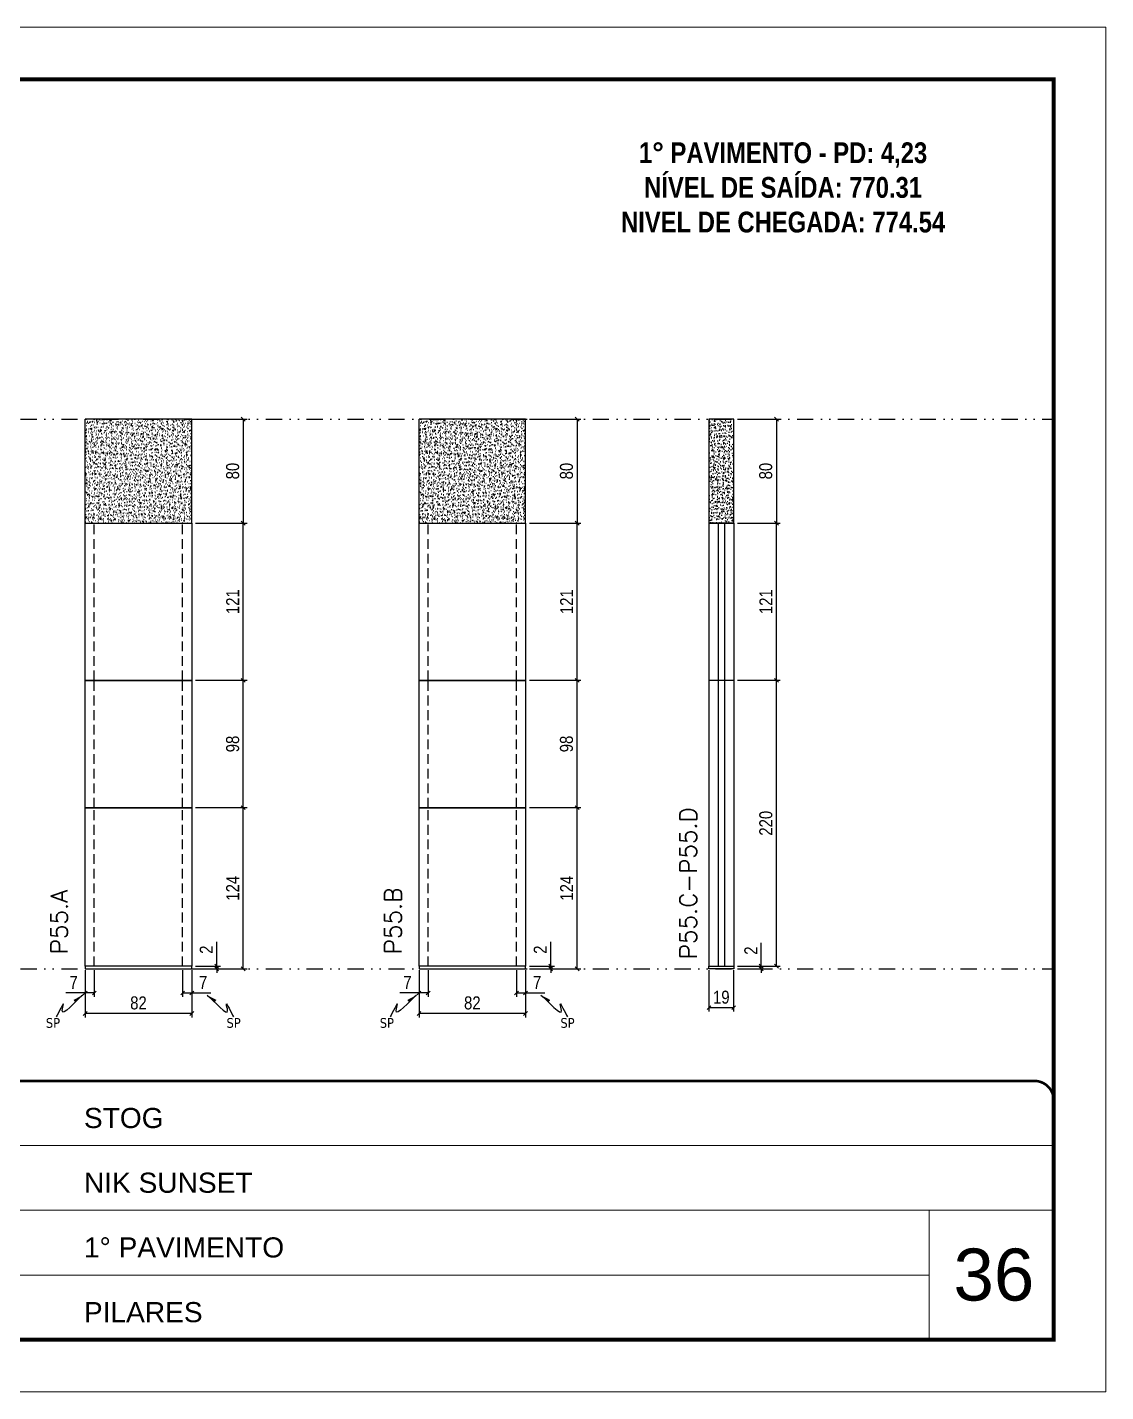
# Model space of a CAD drawing. Header units: millimetres. Extents: x 787 to 8287, y -592 to 17063.
# Drawn here: x 6836 to 7665, y 1706 to 2756 of the extents above; entities that cross this region are included whole.
import ezdxf

# ---------------------------------------------------------------- set-up
doc = ezdxf.new("R2010")
doc.units = ezdxf.units.MM
for name, pattern in [('CONTINUO', [0]), ('DASHED', [0.75, 0.5, -0.25]), ('DIVIDE2', [0.625, 0.25, -0.125, 0, -0.125, 0, -0.125]), ('HIDDEN', [0.375, 0.25, -0.125])]:
    doc.linetypes.add(name, pattern=pattern)
for name, color, linetype, lineweight in [('CARIMBO', 255, 'Continuous', 9), ('Folhas', 255, 'Continuous', 9), ('SARRAFO DE PRESSAO', 251, 'DASHED', 9), ('Texto Seção', 7, 'Continuous', 15)]:
    doc.layers.add(name, color=color, linetype=linetype, lineweight=lineweight)
for name, color, linetype in [('COTA', 241, 'Continuous'), ('NOMENCLATURA', 7, 'Continuous'), ('Nível', 160, 'Continuous'), ('Painéis', 200, 'Continuous'), ('SARR_2.2x7', 40, 'Continuous'), ('Sarrafo de Pressão', 42, 'HIDDEN'), ('texto', 7, 'Continuous')]:
    doc.layers.add(name, color=color, linetype=linetype)
doc.styles.add('ARIAL', font='arial.ttf')
doc.styles.add('COTA TECNICA', font='techl___.ttf', dxfattribs={"height": 10})
doc.styles.add('COTA TECNICA-50', font='techl___.ttf', dxfattribs={"height": 10})
doc.styles.add('REGUA-120', font='ROMANS.shx', dxfattribs={"height": 15})
doc.styles.add('ROMANC', font='techb___.ttf', dxfattribs={"height": 2.5})
doc.styles.get("Standard").update_dxf_attribs({"font": 'arial.ttf'})
doc.dimstyles.new('COTA PAINEL-50', dxfattribs={"dimtxt": 10, "dimasz": 3, "dimexe": 3, "dimexo": 3, "dimgap": 3, "dimtad": 1, "dimdec": 1, "dimzin": 12, "dimdsep": 46, "dimtxsty": 'COTA TECNICA-50', "dimblk1": 'OBLIQUE', "dimblk2": 'OBLIQUE', "dimsah": 1, "dimcen": 0.9, "dimclrd": 4, "dimclre": 4, "dimclrt": 240, "dimadec": 1, "dimazin": 3, "dimtfac": 1, "dimtdec": 1, "dimtmove": 0, "dimatfit": 3, "dimfxl": 0, "dimtolj": 1, "dimtzin": 12, "dimarcsym": 0})
doc.dimstyles.new('PAINEL', dxfattribs={"dimtxt": 10, "dimasz": 3, "dimexe": 3, "dimexo": 3, "dimgap": 3, "dimtad": 1, "dimdec": 1, "dimzin": 12, "dimdsep": 46, "dimtxsty": 'COTA TECNICA', "dimblk1": 'OBLIQUE', "dimblk2": 'OBLIQUE', "dimsah": 1, "dimcen": 0.9, "dimclrd": 4, "dimclre": 4, "dimclrt": 240, "dimadec": 1, "dimazin": 3, "dimtfac": 1, "dimtdec": 1, "dimtmove": 0, "dimatfit": 3, "dimfxl": 0, "dimtolj": 1, "dimtzin": 12, "dimarcsym": 0})
doc.dimstyles.get("Standard").update_dxf_attribs({"dimtxt": 0.18, "dimasz": 0.18, "dimexe": 0.18, "dimexo": 0.0625, "dimgap": 0.09, "dimtad": 0, "dimtih": 1, "dimtoh": 1, "dimdec": 4, "dimzin": 0, "dimdsep": 46, "dimtxsty": 'Standard', "dimcen": 0.09, "dimadec": 0, "dimazin": 0, "dimtfac": 1, "dimtdec": 4, "dimtofl": 0, "dimtmove": 0, "dimatfit": 3, "dimfxl": 0, "dimtolj": 1, "dimtzin": 0, "dimarcsym": 0})

# ---------------------------------------------------------------- blocks, each defined once
blk = doc.blocks.new('9999999999')
at = {"color": 30, "linetype": 'CONTINUO'}
for p, q in [((98564.6, 34379.6), (99584, 34379.6)), ((98564.6, 34329.8), (99488, 34329.8)), ((99584, 34329.8), (99488, 34329.8)), ((99488, 34329.8), (99488, 34230.2)), ((98564.6, 34280), (99488, 34280))]:
    blk.add_line(p, q, dxfattribs=at)
at = {"color": 30, "linetype": 'CONTINUO', "const_width": 2}
blk.add_lwpolyline([(99584, 34230.2), (99584, 34414.4, 0.414214), (99569, 34429.4), (98229, 34429.4, 0.414214), (98214, 34414.4), (98214, 34245.2, 0.414214), (98229, 34230.2), (99584, 34230.2)], format="xyb", dxfattribs=at)
at = {"layer": 'Folhas'}
blk.add_lwpolyline([(98139, 34190.2), (99624, 34190.2), (99624, 35240.2), (98139, 35240.2)], close=True, dxfattribs=at)
at = {"layer": 'Folhas', "color": 30, "const_width": 3}
blk.add_lwpolyline([(98214, 34230.2), (99584, 34230.2), (99584, 35200.2), (98214, 35200.2)], close=True, dxfattribs=at)
at = {"color": 7, "linetype": 'Continuous', "ltscale": 5, "style": 'ARIAL'}
for s, height, p in [('STOG', 15.48, (98837.7, 34393.1)), ('NIK SUNSET', 15.48, (98837.7, 34343.3)), ('1° PAVIMENTO', 15.483, (98837.7, 34293.5)), ('PILARES', 15.48, (98837.7, 34243.7))]:
    blk.add_text(s, height=height, dxfattribs=at).set_placement(p)
blk = doc.blocks.new('_Oblique')
at = {"color": 0, "linetype": 'ByBlock', "lineweight": -2}
blk.add_line((-0.5, -0.5), (0.5, 0.5), dxfattribs=at)
blk = doc.blocks.new('*D813')
at = {"layer": 'COTA', "color": 4, "lineweight": -2}
for p, q in [((6880.2, 2030), (6880.2, 1993.6)), ((6962.2, 2030), (6962.2, 1993.6)), ((6962.2, 1996.6), (6880.2, 1996.6))]:
    blk.add_line(p, q, dxfattribs=at)
at = {"layer": 'Defpoints', "color": 0}
for p in [(6880.2, 2033), (6962.2, 2033), (6880.2, 1996.6)]:
    blk.add_point(p, dxfattribs=at)
at = {"layer": 'COTA', "color": 4, "lineweight": -2, "xscale": 3, "yscale": 3, "zscale": 3, "rotation": 180}
blk.add_blockref('_Oblique', (6880.2, 1996.6), dxfattribs=at)
at = {"layer": 'COTA', "color": 4, "lineweight": -2, "xscale": 3, "yscale": 3, "zscale": 3}
blk.add_blockref('_Oblique', (6962.2, 1996.6), dxfattribs=at)
at = {"layer": 'COTA', "color": 240, "insert": (6921.2, 2004.7), "char_height": 10, "attachment_point": 5, "style": 'COTA TECNICA'}
blk.add_mtext('\\A1;82', dxfattribs=at)
blk = doc.blocks.new('*D814')
at = {"layer": 'COTA', "color": 4, "lineweight": -2}
for p, q in [((6955.2, 2030), (6955.2, 2009.4)), ((6962.2, 2028), (6962.2, 2009.4)), ((6955.2, 2012.4), (6962.2, 2012.4)), ((6962.2, 2012.4), (6976.9, 2012.4))]:
    blk.add_line(p, q, dxfattribs=at)
at = {"layer": 'Defpoints', "color": 0}
for p in [(6955.2, 2033), (6962.2, 2031), (6962.2, 2012.4)]:
    blk.add_point(p, dxfattribs=at)
at = {"layer": 'COTA', "color": 4, "lineweight": -2, "xscale": 3, "yscale": 3, "zscale": 3, "rotation": 180}
blk.add_blockref('_Oblique', (6955.2, 2012.4), dxfattribs=at)
at = {"layer": 'COTA', "color": 4, "lineweight": -2, "xscale": 3, "yscale": 3, "zscale": 3}
blk.add_blockref('_Oblique', (6962.2, 2012.4), dxfattribs=at)
at = {"layer": 'COTA', "color": 240, "insert": (6971, 2020.5), "char_height": 10, "attachment_point": 5, "style": 'COTA TECNICA-50'}
blk.add_mtext('\\A1;7', dxfattribs=at)
blk = doc.blocks.new('*D861')
at = {"layer": 'COTA', "color": 4, "lineweight": -2}
for p, q in [((6880.2, 2028), (6880.2, 2009.4)), ((6887.2, 2030), (6887.2, 2009.4)), ((6880.2, 2012.4), (6865.4, 2012.4)), ((6887.2, 2012.4), (6880.2, 2012.4))]:
    blk.add_line(p, q, dxfattribs=at)
at = {"layer": 'Defpoints', "color": 0}
for p in [(6880.2, 2031), (6887.2, 2033), (6880.2, 2012.4)]:
    blk.add_point(p, dxfattribs=at)
at = {"layer": 'COTA', "color": 4, "lineweight": -2, "xscale": 3, "yscale": 3, "zscale": 3, "rotation": 180}
blk.add_blockref('_Oblique', (6880.2, 2012.4), dxfattribs=at)
at = {"layer": 'COTA', "color": 4, "lineweight": -2, "xscale": 3, "yscale": 3, "zscale": 3}
blk.add_blockref('_Oblique', (6887.2, 2012.4), dxfattribs=at)
at = {"layer": 'COTA', "color": 240, "insert": (6871.3, 2020.5), "char_height": 10, "attachment_point": 5, "style": 'COTA TECNICA-50'}
blk.add_mtext('\\A1;7', dxfattribs=at)
blk = doc.blocks.new('*D862')
at = {"layer": 'COTA', "color": 4, "linetype": 'ByBlock', "lineweight": -2}
for p, q in [((6965.2, 2155), (7004.8, 2155)), ((7001.8, 2031), (7001.8, 2155)), ((6965.2, 2031), (7004.8, 2031))]:
    blk.add_line(p, q, dxfattribs=at)
at = {"layer": 'Defpoints', "color": 0, "linetype": 'ByBlock'}
for p in [(6962.2, 2155), (7001.8, 2155), (6962.2, 2031)]:
    blk.add_point(p, dxfattribs=at)
at = {"layer": 'COTA', "color": 4, "linetype": 'ByBlock', "lineweight": -2, "xscale": 3, "yscale": 3, "zscale": 3}
for p, rotation in [((7001.8, 2155), 90), ((7001.8, 2031), 270)]:
    blk.add_blockref('_Oblique', p, dxfattribs=dict(at, rotation=rotation))
at = {"layer": 'COTA', "color": 240, "linetype": 'ByBlock', "insert": (6993.7, 2093), "char_height": 10, "attachment_point": 5, "rotation": 90, "style": 'COTA TECNICA'}
blk.add_mtext('\\A1;124', dxfattribs=at)
blk = doc.blocks.new('*D863')
at = {"layer": 'COTA', "color": 4, "lineweight": -2}
for p, q in [((6981.4, 2033), (6981.4, 2051.8)), ((6965.2, 2033), (6984.4, 2033)), ((6965.2, 2031), (6984.4, 2031)), ((6981.4, 2031), (6981.4, 2033)), ((6981.4, 2031), (6981.4, 2028))]:
    blk.add_line(p, q, dxfattribs=at)
at = {"layer": 'Defpoints', "color": 0}
for p in [(6962.2, 2033), (6962.2, 2031), (6981.4, 2031)]:
    blk.add_point(p, dxfattribs=at)
at = {"layer": 'COTA', "color": 4, "lineweight": -2, "xscale": 3, "yscale": 3, "zscale": 3}
for p, rotation in [((6981.4, 2033), 270), ((6981.4, 2031), 90)]:
    blk.add_blockref('_Oblique', p, dxfattribs=dict(at, rotation=rotation))
at = {"layer": 'COTA', "color": 240, "insert": (6973.4, 2045.7), "char_height": 10, "attachment_point": 5, "rotation": 90, "style": 'COTA TECNICA-50'}
blk.add_mtext('\\A1;2', dxfattribs=at)
blk = doc.blocks.new('*D864')
at = {"layer": 'COTA', "color": 4, "linetype": 'ByBlock', "lineweight": -2}
for p, q in [((6965.2, 2155), (7004.8, 2155)), ((7001.8, 2031), (7001.8, 2155)), ((6965.2, 2031), (7004.8, 2031))]:
    blk.add_line(p, q, dxfattribs=at)
at = {"layer": 'Defpoints', "color": 0, "linetype": 'ByBlock'}
for p in [(6962.2, 2155), (7001.8, 2155), (6962.2, 2031)]:
    blk.add_point(p, dxfattribs=at)
at = {"layer": 'COTA', "color": 4, "linetype": 'ByBlock', "lineweight": -2, "xscale": 3, "yscale": 3, "zscale": 3}
for p, rotation in [((7001.8, 2155), 90), ((7001.8, 2031), 270)]:
    blk.add_blockref('_Oblique', p, dxfattribs=dict(at, rotation=rotation))
at = {"layer": 'COTA', "color": 240, "linetype": 'ByBlock', "insert": (6993.7, 2093), "char_height": 10, "attachment_point": 5, "rotation": 90, "style": 'COTA TECNICA'}
blk.add_mtext('\\A1;124', dxfattribs=at)
blk = doc.blocks.new('*D865')
at = {"layer": 'COTA', "color": 4, "lineweight": -2}
for p, q in [((6965.2, 2374), (7004.8, 2374)), ((7001.8, 2253), (7001.8, 2374)), ((6965.2, 2253), (7004.8, 2253))]:
    blk.add_line(p, q, dxfattribs=at)
at = {"layer": 'Defpoints', "color": 0}
for p in [(6962.2, 2374), (7001.8, 2374), (6962.2, 2253)]:
    blk.add_point(p, dxfattribs=at)
at = {"layer": 'COTA', "color": 4, "lineweight": -2, "xscale": 3, "yscale": 3, "zscale": 3}
for p, rotation in [((7001.8, 2374), 90), ((7001.8, 2253), 270)]:
    blk.add_blockref('_Oblique', p, dxfattribs=dict(at, rotation=rotation))
at = {"layer": 'COTA', "color": 240, "insert": (6993.7, 2313.5), "char_height": 10, "attachment_point": 5, "rotation": 90, "style": 'COTA TECNICA-50'}
blk.add_mtext('\\A1;121', dxfattribs=at)
blk = doc.blocks.new('*D866')
at = {"layer": 'COTA', "color": 4, "lineweight": -2}
for p, q in [((6965.2, 2454), (7004.8, 2454)), ((7001.8, 2454), (7001.8, 2374)), ((6965.2, 2374), (7004.8, 2374))]:
    blk.add_line(p, q, dxfattribs=at)
at = {"layer": 'Defpoints', "color": 0}
for p in [(6962.2, 2454), (6962.2, 2374), (7001.8, 2374)]:
    blk.add_point(p, dxfattribs=at)
at = {"layer": 'COTA', "color": 4, "lineweight": -2, "xscale": 3, "yscale": 3, "zscale": 3}
for p, rotation in [((7001.8, 2454), 90), ((7001.8, 2374), 270)]:
    blk.add_blockref('_Oblique', p, dxfattribs=dict(at, rotation=rotation))
at = {"layer": 'COTA', "color": 240, "insert": (6993.7, 2414), "char_height": 10, "attachment_point": 5, "rotation": 90, "style": 'COTA TECNICA-50'}
blk.add_mtext('\\A1;80', dxfattribs=at)
blk = doc.blocks.new('*D867')
at = {"layer": 'COTA', "color": 4, "lineweight": -2}
for p, q in [((7360.2, 2030), (7360.2, 1998.1)), ((7379.2, 2030), (7379.2, 1998.1)), ((7360.2, 2001.1), (7379.2, 2001.1))]:
    blk.add_line(p, q, dxfattribs=at)
at = {"layer": 'Defpoints', "color": 0}
for p in [(7360.2, 2033), (7379.2, 2033), (7379.2, 2001.1)]:
    blk.add_point(p, dxfattribs=at)
at = {"layer": 'COTA', "color": 4, "lineweight": -2, "xscale": 3, "yscale": 3, "zscale": 3, "rotation": 180}
blk.add_blockref('_Oblique', (7360.2, 2001.1), dxfattribs=at)
at = {"layer": 'COTA', "color": 4, "lineweight": -2, "xscale": 3, "yscale": 3, "zscale": 3}
blk.add_blockref('_Oblique', (7379.2, 2001.1), dxfattribs=at)
at = {"layer": 'COTA', "color": 240, "insert": (7369.7, 2009.1), "char_height": 10, "attachment_point": 5, "style": 'COTA TECNICA'}
blk.add_mtext('\\A1;19', dxfattribs=at)
blk = doc.blocks.new('*D868')
at = {"layer": 'COTA', "color": 4, "lineweight": -2}
for p, q in [((7400.4, 2033), (7400.4, 2051.1)), ((7382.2, 2033), (7403.4, 2033)), ((7382.2, 2031), (7403.4, 2031)), ((7400.4, 2031), (7400.4, 2033)), ((7400.4, 2031), (7400.4, 2028))]:
    blk.add_line(p, q, dxfattribs=at)
at = {"layer": 'Defpoints', "color": 0}
for p in [(7379.2, 2033), (7379.2, 2031), (7400.4, 2033)]:
    blk.add_point(p, dxfattribs=at)
at = {"layer": 'COTA', "color": 4, "lineweight": -2, "xscale": 3, "yscale": 3, "zscale": 3}
for p, rotation in [((7400.4, 2033), 270), ((7400.4, 2031), 90)]:
    blk.add_blockref('_Oblique', p, dxfattribs=dict(at, rotation=rotation))
at = {"layer": 'COTA', "color": 240, "insert": (7392.4, 2045), "char_height": 10, "attachment_point": 5, "rotation": 90, "style": 'COTA TECNICA-50'}
blk.add_mtext('\\A1;2', dxfattribs=at)
blk = doc.blocks.new('*D1388')
at = {"layer": 'COTA', "color": 4, "linetype": 'ByBlock', "lineweight": -2}
for p, q in [((7382.2, 2454), (7415.1, 2454)), ((7412.1, 2454), (7412.1, 2374)), ((7382.2, 2374), (7415.1, 2374))]:
    blk.add_line(p, q, dxfattribs=at)
at = {"layer": 'Defpoints', "color": 0, "linetype": 'ByBlock'}
for p in [(7379.2, 2454), (7379.2, 2374), (7412.1, 2374)]:
    blk.add_point(p, dxfattribs=at)
at = {"layer": 'COTA', "color": 4, "linetype": 'ByBlock', "lineweight": -2, "xscale": 3, "yscale": 3, "zscale": 3}
for p, rotation in [((7412.1, 2454), 90), ((7412.1, 2374), 270)]:
    blk.add_blockref('_Oblique', p, dxfattribs=dict(at, rotation=rotation))
at = {"layer": 'COTA', "color": 240, "linetype": 'ByBlock', "insert": (7403.9, 2414), "char_height": 10, "attachment_point": 5, "rotation": 90, "style": 'COTA TECNICA'}
blk.add_mtext('\\A1;80', dxfattribs=at)
blk = doc.blocks.new('*D1389')
at = {"layer": 'COTA', "color": 4, "lineweight": -2}
for p, q in [((7382.2, 2374), (7415.1, 2374)), ((7412.1, 2253), (7412.1, 2374)), ((7382.2, 2253), (7415.1, 2253))]:
    blk.add_line(p, q, dxfattribs=at)
at = {"layer": 'Defpoints', "color": 0}
for p in [(7379.2, 2374), (7412.1, 2374), (7379.2, 2253)]:
    blk.add_point(p, dxfattribs=at)
at = {"layer": 'COTA', "color": 4, "lineweight": -2, "xscale": 3, "yscale": 3, "zscale": 3}
for p, rotation in [((7412.1, 2374), 90), ((7412.1, 2253), 270)]:
    blk.add_blockref('_Oblique', p, dxfattribs=dict(at, rotation=rotation))
at = {"layer": 'COTA', "color": 240, "insert": (7404, 2313.5), "char_height": 10, "attachment_point": 5, "rotation": 90, "style": 'COTA TECNICA-50'}
blk.add_mtext('\\A1;121', dxfattribs=at)
blk = doc.blocks.new('*D869')
at = {"layer": 'COTA', "color": 4, "lineweight": -2}
for p, q in [((6965.2, 2253), (7004.8, 2253)), ((7001.8, 2155), (7001.8, 2253)), ((6965.2, 2155), (7004.8, 2155))]:
    blk.add_line(p, q, dxfattribs=at)
at = {"layer": 'Defpoints', "color": 0}
for p in [(6962.2, 2253), (7001.8, 2253), (6962.2, 2155)]:
    blk.add_point(p, dxfattribs=at)
at = {"layer": 'COTA', "color": 4, "lineweight": -2, "xscale": 3, "yscale": 3, "zscale": 3}
for p, rotation in [((7001.8, 2253), 90), ((7001.8, 2155), 270)]:
    blk.add_blockref('_Oblique', p, dxfattribs=dict(at, rotation=rotation))
at = {"layer": 'COTA', "color": 240, "insert": (6993.7, 2204), "char_height": 10, "attachment_point": 5, "rotation": 90, "style": 'COTA TECNICA-50'}
blk.add_mtext('\\A1;98', dxfattribs=at)
blk = doc.blocks.new('*D1390')
at = {"layer": 'COTA', "color": 4, "lineweight": -2}
for p, q in [((7382.2, 2253), (7415.1, 2253)), ((7412.1, 2033), (7412.1, 2253)), ((7382.2, 2033), (7415.1, 2033))]:
    blk.add_line(p, q, dxfattribs=at)
at = {"layer": 'Defpoints', "color": 0}
for p in [(7379.2, 2253), (7412.1, 2253), (7379.2, 2033)]:
    blk.add_point(p, dxfattribs=at)
at = {"layer": 'COTA', "color": 4, "lineweight": -2, "xscale": 3, "yscale": 3, "zscale": 3}
for p, rotation in [((7412.1, 2253), 90), ((7412.1, 2033), 270)]:
    blk.add_blockref('_Oblique', p, dxfattribs=dict(at, rotation=rotation))
at = {"layer": 'COTA', "color": 240, "insert": (7404, 2143), "char_height": 10, "attachment_point": 5, "rotation": 90, "style": 'COTA TECNICA'}
blk.add_mtext('\\A1;220', dxfattribs=at)
blk = doc.blocks.new('*D870')
at = {"layer": 'COTA', "color": 4, "lineweight": -2}
for p, q in [((7137.1, 2030), (7137.1, 1993.6)), ((7219.1, 2030), (7219.1, 1993.6)), ((7219.1, 1996.6), (7137.1, 1996.6))]:
    blk.add_line(p, q, dxfattribs=at)
at = {"layer": 'Defpoints', "color": 0}
for p in [(7137.1, 2033), (7219.1, 2033), (7137.1, 1996.6)]:
    blk.add_point(p, dxfattribs=at)
at = {"layer": 'COTA', "color": 4, "lineweight": -2, "xscale": 3, "yscale": 3, "zscale": 3, "rotation": 180}
blk.add_blockref('_Oblique', (7137.1, 1996.6), dxfattribs=at)
at = {"layer": 'COTA', "color": 4, "lineweight": -2, "xscale": 3, "yscale": 3, "zscale": 3}
blk.add_blockref('_Oblique', (7219.1, 1996.6), dxfattribs=at)
at = {"layer": 'COTA', "color": 240, "insert": (7178.1, 2004.7), "char_height": 10, "attachment_point": 5, "style": 'COTA TECNICA'}
blk.add_mtext('\\A1;82', dxfattribs=at)
blk = doc.blocks.new('*D871')
at = {"layer": 'COTA', "color": 4, "lineweight": -2}
for p, q in [((7212.1, 2030), (7212.1, 2009.4)), ((7219.1, 2028), (7219.1, 2009.4)), ((7212.1, 2012.4), (7219.1, 2012.4)), ((7219.1, 2012.4), (7233.8, 2012.4))]:
    blk.add_line(p, q, dxfattribs=at)
at = {"layer": 'Defpoints', "color": 0}
for p in [(7212.1, 2033), (7219.1, 2031), (7219.1, 2012.4)]:
    blk.add_point(p, dxfattribs=at)
at = {"layer": 'COTA', "color": 4, "lineweight": -2, "xscale": 3, "yscale": 3, "zscale": 3, "rotation": 180}
blk.add_blockref('_Oblique', (7212.1, 2012.4), dxfattribs=at)
at = {"layer": 'COTA', "color": 4, "lineweight": -2, "xscale": 3, "yscale": 3, "zscale": 3}
blk.add_blockref('_Oblique', (7219.1, 2012.4), dxfattribs=at)
at = {"layer": 'COTA', "color": 240, "insert": (7228, 2020.5), "char_height": 10, "attachment_point": 5, "style": 'COTA TECNICA-50'}
blk.add_mtext('\\A1;7', dxfattribs=at)
blk = doc.blocks.new('*D872')
at = {"layer": 'COTA', "color": 4, "lineweight": -2}
for p, q in [((7137.1, 2028), (7137.1, 2009.4)), ((7144.1, 2030), (7144.1, 2009.4)), ((7137.1, 2012.4), (7122.4, 2012.4)), ((7144.1, 2012.4), (7137.1, 2012.4))]:
    blk.add_line(p, q, dxfattribs=at)
at = {"layer": 'Defpoints', "color": 0}
for p in [(7137.1, 2031), (7144.1, 2033), (7137.1, 2012.4)]:
    blk.add_point(p, dxfattribs=at)
at = {"layer": 'COTA', "color": 4, "lineweight": -2, "xscale": 3, "yscale": 3, "zscale": 3, "rotation": 180}
blk.add_blockref('_Oblique', (7137.1, 2012.4), dxfattribs=at)
at = {"layer": 'COTA', "color": 4, "lineweight": -2, "xscale": 3, "yscale": 3, "zscale": 3}
blk.add_blockref('_Oblique', (7144.1, 2012.4), dxfattribs=at)
at = {"layer": 'COTA', "color": 240, "insert": (7128.2, 2020.5), "char_height": 10, "attachment_point": 5, "style": 'COTA TECNICA-50'}
blk.add_mtext('\\A1;7', dxfattribs=at)
blk = doc.blocks.new('*D873')
at = {"layer": 'COTA', "color": 4, "linetype": 'ByBlock', "lineweight": -2}
for p, q in [((7222.1, 2155), (7261.7, 2155)), ((7258.7, 2031), (7258.7, 2155)), ((7222.1, 2031), (7261.7, 2031))]:
    blk.add_line(p, q, dxfattribs=at)
at = {"layer": 'Defpoints', "color": 0, "linetype": 'ByBlock'}
for p in [(7219.1, 2155), (7258.7, 2155), (7219.1, 2031)]:
    blk.add_point(p, dxfattribs=at)
at = {"layer": 'COTA', "color": 4, "linetype": 'ByBlock', "lineweight": -2, "xscale": 3, "yscale": 3, "zscale": 3}
for p, rotation in [((7258.7, 2155), 90), ((7258.7, 2031), 270)]:
    blk.add_blockref('_Oblique', p, dxfattribs=dict(at, rotation=rotation))
at = {"layer": 'COTA', "color": 240, "linetype": 'ByBlock', "insert": (7250.7, 2093), "char_height": 10, "attachment_point": 5, "rotation": 90, "style": 'COTA TECNICA'}
blk.add_mtext('\\A1;124', dxfattribs=at)
blk = doc.blocks.new('*D874')
at = {"layer": 'COTA', "color": 4, "lineweight": -2}
for p, q in [((7238.4, 2033), (7238.4, 2051.8)), ((7222.1, 2033), (7241.4, 2033)), ((7222.1, 2031), (7241.4, 2031)), ((7238.4, 2031), (7238.4, 2033)), ((7238.4, 2031), (7238.4, 2028))]:
    blk.add_line(p, q, dxfattribs=at)
at = {"layer": 'Defpoints', "color": 0}
for p in [(7219.1, 2033), (7219.1, 2031), (7238.4, 2031)]:
    blk.add_point(p, dxfattribs=at)
at = {"layer": 'COTA', "color": 4, "lineweight": -2, "xscale": 3, "yscale": 3, "zscale": 3}
for p, rotation in [((7238.4, 2033), 270), ((7238.4, 2031), 90)]:
    blk.add_blockref('_Oblique', p, dxfattribs=dict(at, rotation=rotation))
at = {"layer": 'COTA', "color": 240, "insert": (7230.4, 2045.7), "char_height": 10, "attachment_point": 5, "rotation": 90, "style": 'COTA TECNICA-50'}
blk.add_mtext('\\A1;2', dxfattribs=at)
blk = doc.blocks.new('*D875')
at = {"layer": 'COTA', "color": 4, "linetype": 'ByBlock', "lineweight": -2}
for p, q in [((7222.1, 2155), (7261.7, 2155)), ((7258.7, 2031), (7258.7, 2155)), ((7222.1, 2031), (7261.7, 2031))]:
    blk.add_line(p, q, dxfattribs=at)
at = {"layer": 'Defpoints', "color": 0, "linetype": 'ByBlock'}
for p in [(7219.1, 2155), (7258.7, 2155), (7219.1, 2031)]:
    blk.add_point(p, dxfattribs=at)
at = {"layer": 'COTA', "color": 4, "linetype": 'ByBlock', "lineweight": -2, "xscale": 3, "yscale": 3, "zscale": 3}
for p, rotation in [((7258.7, 2155), 90), ((7258.7, 2031), 270)]:
    blk.add_blockref('_Oblique', p, dxfattribs=dict(at, rotation=rotation))
at = {"layer": 'COTA', "color": 240, "linetype": 'ByBlock', "insert": (7250.7, 2093), "char_height": 10, "attachment_point": 5, "rotation": 90, "style": 'COTA TECNICA'}
blk.add_mtext('\\A1;124', dxfattribs=at)
blk = doc.blocks.new('*D876')
at = {"layer": 'COTA', "color": 4, "lineweight": -2}
for p, q in [((7222.1, 2374), (7261.7, 2374)), ((7258.7, 2253), (7258.7, 2374)), ((7222.1, 2253), (7261.7, 2253))]:
    blk.add_line(p, q, dxfattribs=at)
at = {"layer": 'Defpoints', "color": 0}
for p in [(7219.1, 2374), (7258.7, 2374), (7219.1, 2253)]:
    blk.add_point(p, dxfattribs=at)
at = {"layer": 'COTA', "color": 4, "lineweight": -2, "xscale": 3, "yscale": 3, "zscale": 3}
for p, rotation in [((7258.7, 2374), 90), ((7258.7, 2253), 270)]:
    blk.add_blockref('_Oblique', p, dxfattribs=dict(at, rotation=rotation))
at = {"layer": 'COTA', "color": 240, "insert": (7250.7, 2313.5), "char_height": 10, "attachment_point": 5, "rotation": 90, "style": 'COTA TECNICA-50'}
blk.add_mtext('\\A1;121', dxfattribs=at)
blk = doc.blocks.new('*D877')
at = {"layer": 'COTA', "color": 4, "lineweight": -2}
for p, q in [((7222.1, 2454), (7261.7, 2454)), ((7258.7, 2454), (7258.7, 2374)), ((7222.1, 2374), (7261.7, 2374))]:
    blk.add_line(p, q, dxfattribs=at)
at = {"layer": 'Defpoints', "color": 0}
for p in [(7219.1, 2454), (7219.1, 2374), (7258.7, 2374)]:
    blk.add_point(p, dxfattribs=at)
at = {"layer": 'COTA', "color": 4, "lineweight": -2, "xscale": 3, "yscale": 3, "zscale": 3}
for p, rotation in [((7258.7, 2454), 90), ((7258.7, 2374), 270)]:
    blk.add_blockref('_Oblique', p, dxfattribs=dict(at, rotation=rotation))
at = {"layer": 'COTA', "color": 240, "insert": (7250.6, 2414), "char_height": 10, "attachment_point": 5, "rotation": 90, "style": 'COTA TECNICA-50'}
blk.add_mtext('\\A1;80', dxfattribs=at)
blk = doc.blocks.new('*D878')
at = {"layer": 'COTA', "color": 4, "lineweight": -2}
for p, q in [((7222.1, 2253), (7261.7, 2253)), ((7258.7, 2155), (7258.7, 2253)), ((7222.1, 2155), (7261.7, 2155))]:
    blk.add_line(p, q, dxfattribs=at)
at = {"layer": 'Defpoints', "color": 0}
for p in [(7219.1, 2253), (7258.7, 2253), (7219.1, 2155)]:
    blk.add_point(p, dxfattribs=at)
at = {"layer": 'COTA', "color": 4, "lineweight": -2, "xscale": 3, "yscale": 3, "zscale": 3}
for p, rotation in [((7258.7, 2253), 90), ((7258.7, 2155), 270)]:
    blk.add_blockref('_Oblique', p, dxfattribs=dict(at, rotation=rotation))
at = {"layer": 'COTA', "color": 240, "insert": (7250.6, 2204), "char_height": 10, "attachment_point": 5, "rotation": 90, "style": 'COTA TECNICA-50'}
blk.add_mtext('\\A1;98', dxfattribs=at)

msp = doc.modelspace()

# ---------------------------------------------------------------- hatches: boundary and pattern name
at = {"layer": 'COTA', "linetype": 'ByBlock'}
h = msp.add_hatch(dxfattribs=at)
h.set_pattern_fill('AR-CONC', color=256, scale=0.03)
h.set_pattern_definition([(50, (-1574.9234, -1658.04), (5.46554, -0.4781726), [0.5715, -6.2865]), (355, (-1574.9234, -1658.04), (-1.0573026, 5.7317054), [0.4572, -5.0292175]), (100.451445, (-1574.468, -1658.0797), (4.4082374, 5.2535326), [0.4857003, -5.3427073]), (46.1842, (-1574.9234, -1656.516), (8.132371, -1.26127), [0.85725, -9.42975]), (96.63556, (-1574.246, -1656.621), (7.122124, 7.422784), [0.728551, -8.014068]), (351.18415, (-1574.923, -1656.516), (7.122124, 7.422784), [0.685799, -7.543792]), (21, (-1574.1614, -1656.897), (4.5484317, -3.067956), [0.5715, -6.2865]), (326, (-1574.1614, -1656.897), (1.854061, 5.525639), [0.4572, -5.0292]), (71.451445, (-1573.7824, -1657.1525), (6.4024926, 2.457683), [0.4857003, -5.342698]), (37.5, (-1574.9234, -1658.0399), (0.0926581, 2.53665117), [0, -4.96824, 0, -5.1054, 0, -5.04825]), (7.5, (-1574.9234, -1658.04), (2.0045899, 3.00541724), [0, -2.91084, 0, -4.85394, 0, -1.92405]), (327.5, (-1576.6226, -1658.0399), (4.06771786, -0.1718623), [0, -1.905, 0, -5.9436, 0, -7.8867]), (317.5, (-1577.3846, -1658.04), (4.4438754, 0.7627947), [0, -2.4765, 0, -3.94716, 0, -5.6007])])
h.paths.add_polyline_path([(6962.16, 2373.95), (6962.16, 2453.95), (6880.16, 2453.95), (6880.16, 2373.95)])
h = msp.add_hatch(dxfattribs=at)
h.set_pattern_fill('AR-CONC', color=256, scale=0.03)
h.set_pattern_definition([(50, (-1317.9916, -1658.04), (5.46554, -0.4781726), [0.5715, -6.2865]), (355, (-1317.9916, -1658.04), (-1.0573026, 5.7317054), [0.4572, -5.0292175]), (100.451445, (-1317.536, -1658.0797), (4.4082374, 5.2535326), [0.4857003, -5.3427073]), (46.1842, (-1317.9916, -1656.516), (8.132371, -1.26127), [0.85725, -9.42975]), (96.63556, (-1317.314, -1656.621), (7.122124, 7.422784), [0.728551, -8.014068]), (351.18415, (-1317.992, -1656.516), (7.122124, 7.422784), [0.685799, -7.543792]), (21, (-1317.2296, -1656.897), (4.5484317, -3.067956), [0.5715, -6.2865]), (326, (-1317.2296, -1656.897), (1.854061, 5.525639), [0.4572, -5.0292]), (71.451445, (-1316.8505, -1657.1525), (6.4024926, 2.457683), [0.4857003, -5.342698]), (37.5, (-1317.9916, -1658.0399), (0.0926581, 2.53665117), [0, -4.96824, 0, -5.1054, 0, -5.04825]), (7.5, (-1317.9916, -1658.04), (2.0045899, 3.00541724), [0, -2.91084, 0, -4.85394, 0, -1.92405]), (327.5, (-1319.6908, -1658.0399), (4.06771786, -0.1718623), [0, -1.905, 0, -5.9436, 0, -7.8867]), (317.5, (-1320.453, -1658.04), (4.4438754, 0.7627947), [0, -2.4765, 0, -3.94716, 0, -5.6007])])
h.paths.add_polyline_path([(7219.1, 2373.95), (7219.1, 2453.95), (7137.1, 2453.95), (7137.1, 2373.95)])
h = msp.add_hatch(dxfattribs=at)
h.set_pattern_fill('AR-CONC', color=256, scale=0.03)
h.set_pattern_definition([(50, (-1728.9056, -1658.04), (5.46554, -0.4781726), [0.5715, -6.2865]), (355, (-1728.9056, -1658.04), (-1.0573026, 5.7317054), [0.4572, -5.0292175]), (100.451445, (-1728.45, -1658.0797), (4.4082374, 5.2535326), [0.4857003, -5.3427073]), (46.1842, (-1728.9056, -1656.516), (8.132371, -1.26127), [0.85725, -9.42975]), (96.63556, (-1728.228, -1656.621), (7.122124, 7.422784), [0.728551, -8.014068]), (351.18415, (-1728.906, -1656.516), (7.122124, 7.422784), [0.685799, -7.543792]), (21, (-1728.1436, -1656.897), (4.5484317, -3.067956), [0.5715, -6.2865]), (326, (-1728.1436, -1656.897), (1.854061, 5.525639), [0.4572, -5.0292]), (71.451445, (-1727.7646, -1657.1525), (6.4024926, 2.457683), [0.4857003, -5.342698]), (37.5, (-1728.9056, -1658.0399), (0.0926581, 2.53665117), [0, -4.96824, 0, -5.1054, 0, -5.04825]), (7.5, (-1728.9056, -1658.04), (2.0045899, 3.00541724), [0, -2.91084, 0, -4.85394, 0, -1.92405]), (327.5, (-1730.6049, -1658.0399), (4.06771786, -0.1718623), [0, -1.905, 0, -5.9436, 0, -7.8867]), (317.5, (-1731.367, -1658.04), (4.4438754, 0.7627947), [0, -2.4765, 0, -3.94716, 0, -5.6007])])
h.paths.add_polyline_path([(7379.22, 2453.95), (7360.22, 2453.95), (7360.22, 2373.95), (7379.22, 2373.95)])

# ---------------------------------------------------------------- linework, layer by layer
for p, q in [((6962.16, 2453.95), (6880.16, 2453.95)), ((6880.16, 2453.95), (6880.16, 2453.95)), ((6880.16, 2373.95), (6880.16, 2453.95)), ((6962.16, 2373.95), (6962.16, 2453.95)), ((7219.1, 2453.95), (7137.1, 2453.95)), ((7137.1, 2453.95), (7137.1, 2453.95)), ((7137.1, 2373.95), (7137.1, 2453.95)), ((7219.1, 2373.95), (7219.1, 2453.95))]:
    msp.add_line(p, q, dxfattribs=at)
msp.add_lwpolyline([(7360.22, 2373.95), (7379.22, 2373.95), (7379.22, 2453.95), (7360.22, 2453.95)], close=True, dxfattribs=at)
at = {"layer": 'Nível', "color": 4, "linetype": 'DIVIDE2', "ltscale": 50}
for p, q in [((6704.65, 2453.95), (7625.5, 2453.95)), ((6704.65, 2030.95), (7625.5, 2030.95))]:
    msp.add_line(p, q, dxfattribs=at)
at = {"layer": 'Painéis'}
for p, q in [((7360.22, 2373.98), (7379.22, 2373.98)), ((7360.22, 2373.95), (7360.22, 2032.95)), ((7360.22, 2373.95), (7379.22, 2373.95)), ((7379.22, 2373.95), (7360.22, 2373.95)), ((7379.22, 2373.95), (7379.22, 2032.95)), ((7379.22, 2252.95), (7360.22, 2252.95)), ((7360.22, 2032.95), (7379.22, 2032.95)), ((7360.22, 2032.95), (7379.22, 2032.95)), ((7360.22, 2030.95), (7360.22, 2032.95)), ((7379.22, 2030.95), (7360.22, 2030.95)), ((7379.22, 2032.95), (7379.22, 2030.95))]:
    msp.add_line(p, q, dxfattribs=at)
for points in [[(6880.16, 2373.95), (6962.16, 2373.95), (6962.16, 2252.95), (6880.16, 2252.95)], [(7137.1, 2373.95), (7219.1, 2373.95), (7219.1, 2252.95), (7137.1, 2252.95)], [(6880.16, 2252.95), (6962.16, 2252.95), (6962.16, 2154.95), (6880.16, 2154.95)], [(7137.1, 2252.95), (7219.1, 2252.95), (7219.1, 2154.95), (7137.1, 2154.95)], [(6880.16, 2154.95), (6962.16, 2154.95), (6962.16, 2032.95), (6880.16, 2032.95)], [(7137.1, 2154.95), (7219.1, 2154.95), (7219.1, 2032.95), (7137.1, 2032.95)], [(6880.16, 2030.95), (6962.16, 2030.95), (6962.16, 2032.95), (6880.16, 2032.95)], [(7137.1, 2030.95), (7219.1, 2030.95), (7219.1, 2032.95), (7137.1, 2032.95)]]:
    msp.add_lwpolyline(points, close=True, dxfattribs=at)
at = {"layer": 'SARR_2.2x7'}
for p, q in [((7367.22, 2373.98), (7367.22, 2252.95)), ((7372.22, 2373.98), (7372.22, 2252.95)), ((7367.22, 2252.95), (7367.22, 2032.95)), ((7372.22, 2252.95), (7372.22, 2032.95))]:
    msp.add_line(p, q, dxfattribs=at)
at = {"layer": 'Sarrafo de Pressão', "ltscale": 30}
for p, q in [((6887.16, 2252.95), (6887.16, 2373.95)), ((6955.16, 2252.95), (6955.16, 2373.95)), ((7144.1, 2252.95), (7144.1, 2373.95)), ((7212.1, 2252.95), (7212.1, 2373.95)), ((6887.16, 2154.95), (6887.16, 2252.95)), ((6955.16, 2154.95), (6955.16, 2252.95)), ((7144.1, 2154.95), (7144.1, 2252.95)), ((7212.1, 2154.95), (7212.1, 2252.95)), ((6887.16, 2032.95), (6887.16, 2154.95)), ((6955.16, 2032.95), (6955.16, 2154.95)), ((7144.1, 2032.95), (7144.1, 2154.95)), ((7212.1, 2032.95), (7212.1, 2154.95))]:
    msp.add_line(p, q, dxfattribs=at)

# ---------------------------------------------------------------- block references
at = {"layer": 'SARRAFO DE PRESSAO', "color": 6, "linetype": 'ByBlock'}
msp.add_blockref('9999999999', (-91958.48, -32484.66), dxfattribs=at)

# ---------------------------------------------------------------- texts
at = {"layer": 'CARIMBO', "style": 'ARIAL'}
msp.add_text('36', height=40, dxfattribs=at).set_placement((7548.36, 1775.69))
at = {"layer": 'NOMENCLATURA', "color": 2, "insert": (7417.24, 2693.68), "char_height": 16, "attachment_point": 2, "style": 'ROMANC'}
msp.add_mtext_dynamic_manual_height_columns('\\P1° PAVIMENTO - PD: 4,23\\PNÍVEL DE SAÍDA: 770.31\\PNIVEL DE CHEGADA: 774.54', width=328.3607, gutter_width=1, heights=[0], dxfattribs=at)
at = {"layer": 'texto', "color": 0, "char_height": 7.5, "attachment_point": 5}
for insert in [(6855.39, 1989.28), (6994.41, 1989.28), (7112.32, 1989.28), (7251.34, 1989.28)]:
    msp.add_mtext('{\\fTahoma|b0|i0|c0|p34;\\C4;SP}', dxfattribs=dict(at, insert=insert))
at = {"layer": 'Texto Seção', "char_height": 13, "width": 285.3299, "attachment_point": 7, "rotation": 90, "style": 'REGUA-120'}
for s, insert in [('\\pt52;P55.C-P55.D', (7350.77, 2038.36)), ('P55.A', (6866.69, 2042.2)), ('P55.B', (7123.63, 2042.2))]:
    msp.add_mtext(s, dxfattribs=dict(at, insert=insert))

# ---------------------------------------------------------------- dimensions: what is measured, and where the dimension line sits
at = {"layer": 'COTA'}
for base, p1, p2, angle, dimstyle, picture, middle in [((7001.81, 2373.95), (6962.16, 2453.95), (6962.16, 2373.95), 90, 'COTA PAINEL-50', '*D866', (6993.68, 2413.95)), ((7258.74, 2373.95), (7219.1, 2453.95), (7219.1, 2373.95), 90, 'COTA PAINEL-50', '*D877', (7250.61, 2413.95)), ((7001.81, 2373.95), (6962.16, 2252.95), (6962.16, 2373.95), 90, 'COTA PAINEL-50', '*D865', (6993.75, 2313.45)), ((7258.74, 2373.95), (7219.1, 2252.95), (7219.1, 2373.95), 90, 'COTA PAINEL-50', '*D876', (7250.68, 2313.45)), ((7412.07, 2373.98), (7379.22, 2252.95), (7379.22, 2373.98), 90, 'COTA PAINEL-50', '*D1389', (7404.01, 2313.46)), ((7001.81, 2252.95), (6962.16, 2154.95), (6962.16, 2252.95), 90, 'COTA PAINEL-50', '*D869', (6993.7, 2203.95)), ((7258.74, 2252.95), (7219.1, 2154.95), (7219.1, 2252.95), 90, 'COTA PAINEL-50', '*D878', (7250.63, 2203.95)), ((7412.07, 2252.95), (7379.22, 2032.95), (7379.22, 2252.95), 90, 'PAINEL', '*D1390', (7403.97, 2142.95)), ((6880.16, 2012.44), (6887.16, 2032.95), (6880.16, 2030.95), 180, 'COTA PAINEL-50', '*D861', (6871.3, 2020.52)), ((7137.1, 2012.44), (7144.1, 2032.95), (7137.1, 2030.95), 180, 'COTA PAINEL-50', '*D872', (7128.23, 2020.52))]:
    dim = msp.add_linear_dim(base=base, p1=p1, p2=p2, angle=angle, dimstyle=dimstyle, dxfattribs=at)
    dim.commit()
    dim.dimension.update_dxf_attribs({"geometry": picture, "text_midpoint": middle})
at = {"layer": 'COTA', "linetype": 'ByBlock'}
dim = msp.add_linear_dim(base=(7412.07, 2373.95), p1=(7379.22, 2453.95), p2=(7379.22, 2373.95), angle=90, dimstyle='PAINEL', dxfattribs=at)
dim.commit()
dim.dimension.update_dxf_attribs({"geometry": '*D1388', "text_midpoint": (7403.95, 2413.95)})
for p1, p2, picture, middle in [((6962.16, 2030.95), (6962.16, 2154.95), '*D862', (6993.73, 2092.95)), ((6962.16, 2030.95), (6962.16, 2154.95), '*D864', (6993.73, 2092.95)), ((7219.1, 2030.95), (7219.1, 2154.95), '*D873', (7250.66, 2092.95)), ((7219.1, 2030.95), (7219.1, 2154.95), '*D875', (7250.66, 2092.95))]:
    dim = msp.add_aligned_dim(p1=p1, p2=p2, distance=-39.64, dimstyle='PAINEL', dxfattribs=at)
    dim.commit()
    dim.dimension.update_dxf_attribs({"geometry": picture, "text_midpoint": middle})
at = {"layer": 'COTA'}
for base, p1, p2, picture, middle in [((6981.42, 2030.95), (6962.16, 2032.95), (6962.16, 2030.95), '*D863', (6981.42, 2045.7)), ((7238.35, 2030.95), (7219.1, 2032.95), (7219.1, 2030.95), '*D874', (7238.35, 2045.7)), ((7400.41, 2032.95), (7379.22, 2030.95), (7379.22, 2032.95), '*D868', (7400.41, 2045.01))]:
    dim = msp.add_linear_dim(base=base, p1=p1, p2=p2, angle=90, dimstyle='COTA PAINEL-50', dxfattribs=at)
    dim.commit()
    dim.dimension.update_dxf_attribs({"geometry": picture, "text_midpoint": middle, "dimtype": 160})
for base, p1, p2, picture, middle in [((6880.16, 1996.59), (6962.16, 2032.95), (6880.16, 2032.95), '*D813', (6921.16, 2004.69)), ((7137.1, 1996.59), (7219.1, 2032.95), (7137.1, 2032.95), '*D870', (7178.1, 2004.69))]:
    dim = msp.add_linear_dim(base=base, p1=p1, p2=p2, angle=180, dimstyle='PAINEL', override={"dimarcsym": 2}, dxfattribs=at)
    dim.commit()
    dim.dimension.update_dxf_attribs({"geometry": picture, "text_midpoint": middle})
for base, p1, p2, picture, middle in [((6962.16, 2012.44), (6955.16, 2032.95), (6962.16, 2030.95), '*D814', (6971.03, 2020.52)), ((7219.1, 2012.44), (7212.1, 2032.95), (7219.1, 2030.95), '*D871', (7227.96, 2020.52))]:
    dim = msp.add_linear_dim(base=base, p1=p1, p2=p2, dimstyle='COTA PAINEL-50', dxfattribs=at)
    dim.commit()
    dim.dimension.update_dxf_attribs({"geometry": picture, "text_midpoint": middle})
dim = msp.add_linear_dim(base=(7379.22, 2001.06), p1=(7360.22, 2032.95), p2=(7379.22, 2032.95), dimstyle='PAINEL', override={"dimarcsym": 2}, dxfattribs=at)
dim.commit()
dim.dimension.update_dxf_attribs({"geometry": '*D867', "text_midpoint": (7369.72, 2009.15)})

# ---------------------------------------------------------------- leaders
at = {"layer": 'COTA', "path_type": 1}
for points in [[(6878.34, 2010.77), (6862.55, 1998.94), (6863.48, 2003.74), (6857.92, 1993.96)], [(6973.99, 2010.77), (6989.78, 1998.94), (6988.85, 2003.74), (6994.41, 1993.96)], [(7135.27, 2010.77), (7119.48, 1998.94), (7120.41, 2003.74), (7114.85, 1993.96)], [(7230.92, 2010.77), (7246.71, 1998.94), (7245.78, 2003.74), (7251.34, 1993.96)]]:
    msp.add_leader(points, dimstyle='Standard', override={"dimasz": 8}, dxfattribs=at)

doc.saveas('drawing.dxf')
